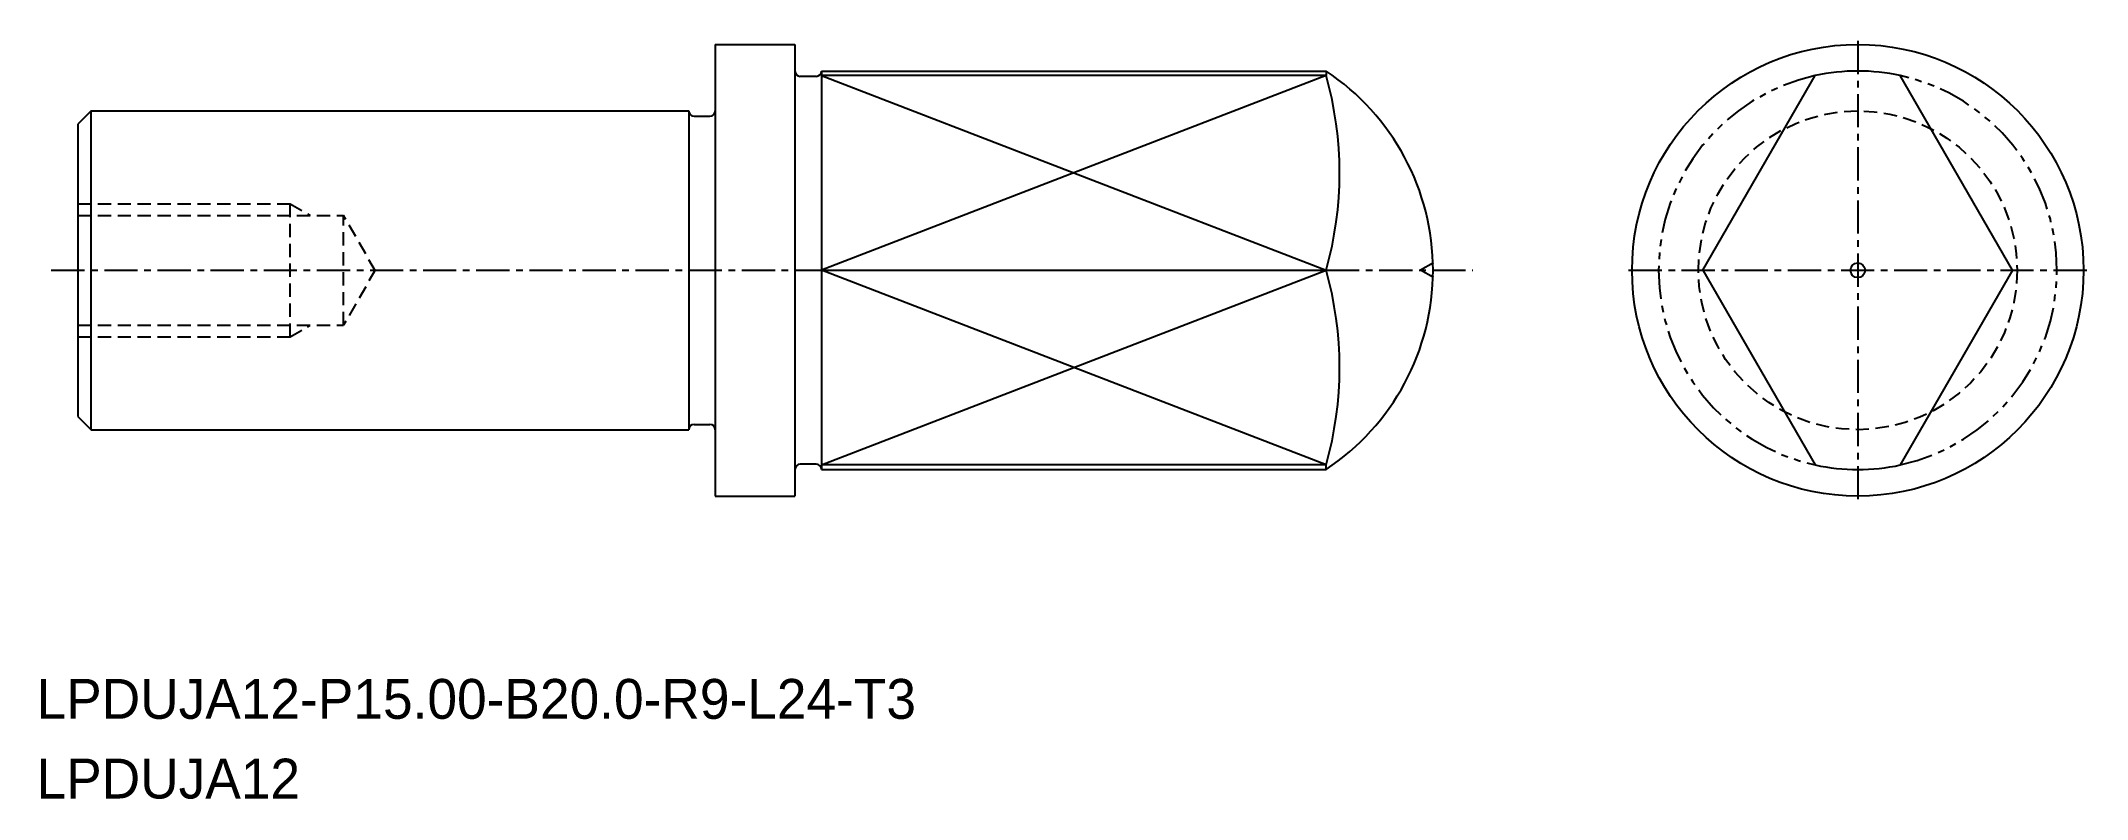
# Model space of a CAD drawing. Extents: x -1887 to -1809.9, y -798.6 to -770.1.
import ezdxf

# ---------------------------------------------------------------- set-up
doc = ezdxf.new("R2010")
doc.units = 0
for name, pattern in [('CENTER', [2, 1.25, -0.25, 0.25, -0.25]), ('DASHED', [0.75, 0.5, -0.25]), ('PHANTOM', [2.5, 1.25, -0.25, 0.25, -0.25, 0.25, -0.25])]:
    doc.linetypes.add(name, pattern=pattern)
doc.layers.get('0').update_dxf_attribs({"linetype": 'CONTINUOUS'})
doc.layers.add('CENTER', color=1, linetype='CENTER')

msp = doc.modelspace()

# ---------------------------------------------------------------- linework, layer by layer
at = {"color": 7, "linetype": 'CONTINUOUS'}
for p, q in [((-1861.597, -770.198), (-1861.597, -787.198)), ((-1861.597, -770.198), (-1858.597, -770.198)), ((-1857.597, -771.198), (-1838.597, -771.198)), ((-1857.597, -771.198), (-1857.597, -786.198)), ((-1857.797, -771.398), (-1858.397, -771.398)), ((-1824.408, -778.698), (-1820.178, -771.37)), ((-1812.747, -778.698), (-1816.978, -771.37)), ((-1885.097, -772.698), (-1885.597, -773.198)), ((-1885.097, -772.698), (-1862.597, -772.698)), ((-1885.097, -784.698), (-1885.097, -772.698)), ((-1862.597, -772.698), (-1862.597, -784.698)), ((-1885.597, -773.198), (-1885.597, -784.198)), ((-1862.397, -772.898), (-1861.797, -772.898)), ((-1857.597, -778.698), (-1838.597, -778.698)), ((-1824.408, -778.698), (-1820.178, -786.025)), ((-1812.747, -778.698), (-1816.978, -786.025)), ((-1885.597, -784.198), (-1885.097, -784.698)), ((-1885.097, -784.698), (-1862.597, -784.698)), ((-1862.397, -784.498), (-1861.797, -784.498)), ((-1857.797, -785.998), (-1858.397, -785.998)), ((-1857.597, -786.198), (-1838.597, -786.198)), ((-1861.597, -787.198), (-1858.597, -787.198))]:
    msp.add_line(p, q, dxfattribs=at)
at = {"linetype": 'CONTINUOUS'}
for p, q in [((-1858.597, -770.198), (-1858.597, -787.198)), ((-1838.597, -771.198), (-1838.597, -771.37)), ((-1838.597, -771.37), (-1857.597, -771.37)), ((-1838.597, -786.025), (-1857.597, -786.025)), ((-1838.597, -786.198), (-1838.597, -786.025))]:
    msp.add_line(p, q, dxfattribs=at)
at = {"color": 3, "linetype": 'CONTINUOUS'}
for p, q in [((-1857.597, -771.37), (-1838.597, -778.698)), ((-1838.597, -771.37), (-1857.597, -778.698)), ((-1838.597, -786.025), (-1857.597, -778.698)), ((-1857.597, -786.025), (-1838.597, -778.698))]:
    msp.add_line(p, q, dxfattribs=at)
at = {"color": 3, "linetype": 'DASHED'}
for p, q in [((-1885.597, -776.198), (-1877.597, -776.198)), ((-1877.597, -776.198), (-1876.848, -776.631)), ((-1877.597, -781.198), (-1877.597, -776.198)), ((-1885.597, -776.631), (-1875.597, -776.631)), ((-1874.385, -778.731), (-1875.597, -776.631)), ((-1875.597, -780.765), (-1875.597, -776.631)), ((-1874.385, -778.665), (-1875.597, -780.765)), ((-1885.597, -780.765), (-1875.597, -780.765)), ((-1885.597, -781.198), (-1877.597, -781.198)), ((-1877.597, -781.198), (-1876.848, -780.765))]:
    msp.add_line(p, q, dxfattribs=at)
at = {"color": 3}
for p in [(-1834.553, -778.421), (-1834.553, -778.974)]:
    msp.add_line(p, (-1835.041, -778.698), dxfattribs=at)
at = {"linetype": 'CONTINUOUS'}
msp.add_circle((-1818.578, -778.698), 8.5, dxfattribs=at)
at = {"color": 3, "linetype": 'DASHED'}
msp.add_circle((-1818.578, -778.698), 6, dxfattribs=at)
msp.add_circle((-1818.578, -778.698), 0.276)
at = {"color": 7, "linetype": 'CONTINUOUS'}
for centre, start, end in [((-1858.397, -771.198), 180, 270), ((-1857.797, -771.198), 270, 0), ((-1862.397, -772.698), 180, 270), ((-1861.797, -772.698), 270, 0), ((-1862.397, -784.698), 90, 180), ((-1861.797, -784.698), 0, 90), ((-1858.397, -786.198), 90, 180), ((-1857.797, -786.198), 0, 90)]:
    msp.add_arc(centre, 0.2, start, end, dxfattribs=at)
at = {"linetype": 'CONTINUOUS'}
for centre, radius, start, end in [((-1843.572, -778.698), 9, 303.55731, 56.44269), ((-1851.537, -775.034), 13.448, 344.19103, 15.80904), ((-1851.537, -782.361), 13.448, 344.19103, 15.80905)]:
    msp.add_arc(centre, radius, start, end, dxfattribs=at)
for start, end in [(77.68223, 102.31777), (257.68223, 282.31777)]:
    msp.add_arc((-1818.578, -778.698), 7.5, start, end)
at = {"color": 3, "linetype": 'PHANTOM'}
for start, end in [(102.31777, 257.68223), (282.31777, 77.68223)]:
    msp.add_arc((-1818.578, -778.698), 7.5, start, end, dxfattribs=at)
at = {"color": 7, "linetype": 'CONTINUOUS'}
msp.add_point((-1885.597, -778.698), dxfattribs=at)
at = {"layer": 'CENTER', "color": 1, "linetype": 'CENTER'}
for p, q in [((-1818.578, -770.065), (-1818.578, -787.33)), ((-1886.597, -778.698), (-1833.067, -778.698)), ((-1827.21, -778.698), (-1809.945, -778.698))]:
    msp.add_line(p, q, dxfattribs=at)

# ---------------------------------------------------------------- texts
for s, p in [('LPDUJA12-P15.00-B20.0-R9-L24-T3', (-1887.152, -795.58)), ('LPDUJA12', (-1887.152, -798.58))]:
    msp.add_text(s, height=1.5).set_placement(p)

doc.saveas('drawing.dxf')
